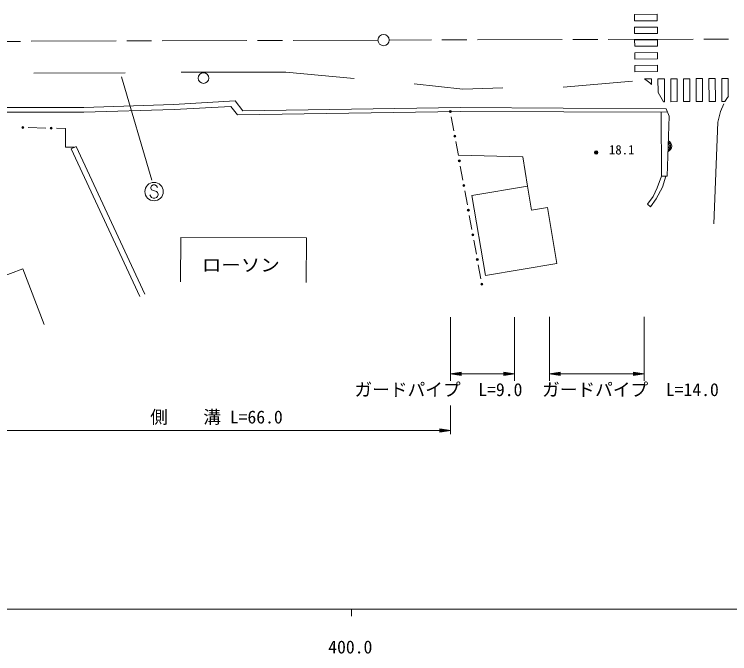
# Model space of a CAD drawing. Units: millimetres, scale not verified. Extents: x 40000 to 680000, y 20000 to 380000.
# Drawn here: x 420376 to 521445, y 198715 to 289046 of the extents above; entities that cross this region are included whole.
import ezdxf
from ezdxf.enums import TextEntityAlignment as Align

# ---------------------------------------------------------------- set-up
doc = ezdxf.new("R2010")
doc.units = ezdxf.units.MM
doc.header["$LTSCALE"] = 1000
doc.linetypes.add('CHAIN', pattern=[18.5, 12, -1.5, 3.5, -1.5])
for name, color, linetype, lineweight in [('M-BGD', 7, 'Continuous', 13), ('M-BMK', 2, 'CHAIN', 13), ('M-BMK-SRVR', 3, 'Continuous', 13), ('M-STR-HTXT', 7, 'Continuous', 13), ('M-STR-STRC', 7, 'Continuous', 13), ('M-STR-STRD', 7, 'Continuous', 13), ('M-TTL-BAND', 7, 'Continuous', 13)]:
    doc.layers.add(name, color=color, linetype=linetype, lineweight=lineweight)
doc.styles.add('ＭＳ ゴシック', font='')
doc.styles.get('ＭＳ ゴシック').set_extended_font_data('MS Gothic')

msp = doc.modelspace()

# ---------------------------------------------------------------- linework, layer by layer
at = {"layer": 'M-BGD'}
for p, q in [((507996, 289025), (511215, 289046)), ((507996, 289025), (508002, 288125)), ((508002, 288125), (511221, 288146)), ((511215, 289046), (511221, 288146)), ((508008, 287225), (511227, 287246)), ((508008, 287225), (508014, 286325)), ((511227, 287246), (511233, 286346)), ((508014, 286325), (511233, 286346)), ((508019, 285425), (511239, 285446)), ((508019, 285425), (508025, 284525)), ((511239, 285446), (511244, 284546)), ((508025, 284525), (511244, 284546)), ((508031, 283625), (511250, 283646)), ((508031, 283625), (508037, 282725)), ((511250, 283646), (511256, 282746)), ((508037, 282725), (511256, 282746)), ((508042, 281825), (511262, 281846)), ((508042, 281825), (508048, 280925)), ((511262, 281846), (511268, 280946)), ((508048, 280925), (511268, 280946)), ((518515, 279964), (519415, 279967)), ((518515, 279964), (518527, 276723)), ((519415, 279967), (519427, 276727)), ((520315, 279970), (521215, 279974)), ((520315, 279970), (520327, 276730)), ((521215, 279974), (521224, 277418)), ((509422, 279929), (510415, 279933)), ((510415, 279933), (510418, 279108)), ((511315, 279936), (512215, 279940)), ((511315, 279936), (511322, 277981)), ((512215, 279940), (512227, 276699)), ((513115, 279943), (514015, 279947)), ((513115, 279943), (513127, 276703)), ((514015, 279947), (514027, 276706)), ((514915, 279950), (515815, 279953)), ((514915, 279950), (514927, 276710)), ((515815, 279953), (515827, 276713)), ((516715, 279957), (517615, 279960)), ((516715, 279957), (516727, 276716)), ((517615, 279960), (517627, 276720)), ((512072, 276699), (512227, 276699)), ((513127, 276703), (514027, 276706)), ((514927, 276710), (515827, 276713)), ((516727, 276716), (517627, 276720)), ((518527, 276723), (519427, 276727)), ((520327, 276730), (520759, 276732)), ((483349, 275899), (512452, 275711)), ((512649, 275223), (483350, 275329)), ((482118, 274571), (482484, 272563)), ((422324, 273037), (424837, 272982)), ((426336, 272949), (427593, 272921)), ((427593, 272921), (427604, 270257)), ((482752, 271087), (483118, 269079)), ((427604, 270257), (428856, 270261)), ((428432, 270064), (429131, 270388)), ((428432, 270064), (438126, 249186)), ((429131, 270388), (438825, 249510)), ((483387, 267603), (483752, 265595)), ((484021, 264119), (484387, 262111)), ((485031, 263433), (486923, 252126)), ((484656, 260636), (485021, 258628)), ((443861, 251227), (443879, 257514)), ((485290, 257152), (485656, 255144)), ((402036, 245664), (421581, 253104)), ((421581, 253104), (424580, 245225)), ((485924, 253668), (486290, 251660))]:
    msp.add_line(p, q, dxfattribs=at)
for points in [[(509422, 279929), (510147, 279384), (510418, 279108)], [(511322, 277981), (511730, 277344), (512072, 276699)], [(521260, 277468), (521036, 277154), (520759, 276732)], [(415747, 275902), (430175, 275858), (442856, 276312), (451590, 276800), (452655, 275414), (483349, 275899)], [(415752, 275238), (430213, 275228), (442983, 275594), (450964, 276027), (451895, 274863), (483350, 275329)], [(511746, 275226), (511812, 266193), (512629, 266186)], [(512629, 266186), (512884, 274644), (512452, 275711)], [(483103, 269164), (492206, 268923), (492864, 264744)], [(511812, 266193), (511214, 264531), (510615, 263289), (509839, 262203), (510260, 261826), (511059, 262957), (511945, 264642), (512412, 266188)], [(485031, 263433), (492864, 264744), (493428, 261370), (495714, 261752), (497041, 253819), (486923, 252126)], [(443879, 257514), (461636, 257464), (461619, 251177)]]:
    msp.add_lwpolyline(points, dxfattribs=at)
for centre, radius in [((447113, 280036), 750), ((481984, 275309), 150), ((481984, 275309), 120), ((481984, 275309), 100), ((421574, 273054), 150), ((421574, 273054), 120), ((421574, 273054), 100), ((425587, 272965), 150), ((425587, 272965), 120), ((425587, 272965), 100), ((482618, 271825), 150), ((482618, 271825), 120), ((482618, 271825), 100), ((502581, 269518), 250), ((502581, 269518), 204), ((502581, 269518), 159), ((502581, 269518), 114), ((502581, 269518), 68.2), ((502581, 269518), 22.7), ((483252, 268341), 150), ((483252, 268341), 120), ((483252, 268341), 100), ((483887, 264857), 150), ((483887, 264857), 120), ((483887, 264857), 100), ((484521, 261374), 150), ((484521, 261374), 120), ((484521, 261374), 100), ((485156, 257890), 150), ((485156, 257890), 120), ((485156, 257890), 100), ((485790, 254406), 150), ((485790, 254406), 120), ((485790, 254406), 100), ((486424, 250922), 150), ((486424, 250922), 120), ((486424, 250922), 100)]:
    msp.add_circle(centre, radius, dxfattribs=at)
for radius, start, end in [(812, 290.89325, 65.65352), (650, 297.00904, 59.53774), (488, 308.14173, 48.40505), (325, 342.33102, 14.21576)]:
    msp.add_arc((512444, 270424), radius, start, end, dxfattribs=at)
at = {"layer": 'M-BMK'}
for p, q in [((471750, 285411), (373341, 285053)), ((571799, 285693), (473350, 285416))]:
    msp.add_line(p, q, dxfattribs=at)
at = {"layer": 'M-BMK-SRVR'}
msp.add_circle((472550, 285414), 800, dxfattribs=at)
at = {"layer": 'M-STR-HTXT'}
for p, q in [((482016, 246256), (482016, 237256)), ((491058, 246256), (491058, 237256)), ((496009, 246283), (496009, 237256)), ((509356, 246283), (509356, 237256)), ((482016, 244256), (482016, 237256)), ((482016, 238256), (483516, 238506)), ((482016, 238256), (483516, 238006)), ((482016, 238256), (483516, 238256)), ((483516, 238306), (482316, 238306)), ((483516, 238206), (482316, 238206)), ((482616, 238356), (483516, 238356)), ((482616, 238156), (483516, 238156)), ((483516, 238406), (482916, 238406)), ((483516, 238106), (482916, 238106)), ((483216, 238456), (483516, 238456)), ((483216, 238056), (483516, 238056)), ((483516, 238006), (483516, 238506)), ((483516, 238256), (489558, 238256)), ((491058, 238256), (489558, 238506)), ((489558, 238506), (489558, 238006)), ((489858, 238456), (489558, 238456)), ((489558, 238406), (490158, 238406)), ((490458, 238356), (489558, 238356)), ((489558, 238306), (490758, 238306)), ((491058, 238256), (489558, 238006)), ((491058, 238256), (489558, 238256)), ((489558, 238206), (490758, 238206)), ((490458, 238156), (489558, 238156)), ((489558, 238106), (490158, 238106)), ((489858, 238056), (489558, 238056)), ((496009, 238256), (497509, 238506)), ((496009, 238256), (497509, 238006)), ((496009, 238256), (497509, 238256)), ((497509, 238306), (496309, 238306)), ((497509, 238206), (496309, 238206)), ((496609, 238356), (497509, 238356)), ((496609, 238156), (497509, 238156)), ((497509, 238406), (496909, 238406)), ((497509, 238106), (496909, 238106)), ((497209, 238456), (497509, 238456)), ((497209, 238056), (497509, 238056)), ((497509, 238006), (497509, 238506)), ((497509, 238256), (507856, 238256)), ((509356, 238256), (507856, 238506)), ((507856, 238506), (507856, 238006)), ((508156, 238456), (507856, 238456)), ((507856, 238406), (508456, 238406)), ((508756, 238356), (507856, 238356)), ((507856, 238306), (509056, 238306)), ((509356, 238256), (507856, 238006)), ((509356, 238256), (507856, 238256)), ((507856, 238206), (509056, 238206)), ((508756, 238156), (507856, 238156)), ((507856, 238106), (508456, 238106)), ((508156, 238056), (507856, 238056)), ((482016, 229744), (482016, 233798)), ((482016, 230256), (480516, 230506)), ((480516, 230506), (480516, 230006)), ((480816, 230456), (480516, 230456)), ((417356, 230256), (480516, 230256)), ((480516, 230406), (481116, 230406)), ((481416, 230356), (480516, 230356)), ((480516, 230306), (481716, 230306)), ((482016, 230256), (480516, 230006)), ((482016, 230256), (480516, 230256)), ((480516, 230206), (481716, 230206)), ((481416, 230156), (480516, 230156)), ((480516, 230106), (481116, 230106)), ((480816, 230056), (480516, 230056))]:
    msp.add_line(p, q, dxfattribs=at)
at = {"layer": 'M-STR-STRC'}
for p, q in [((435539, 280219), (439789, 265617)), ((439762, 264822), (439644, 264586)), ((439998, 264940), (439762, 264822)), ((440235, 264940), (439998, 264940)), ((440471, 264822), (440235, 264940)), ((440589, 264586), (440471, 264822)), ((439644, 264586), (439644, 264468)), ((439644, 264468), (439762, 264231)), ((439762, 264231), (440471, 263995)), ((440471, 263995), (440589, 263877)), ((440589, 263877), (440708, 263640)), ((439644, 263286), (439526, 263522)), ((439762, 263168), (439644, 263286)), ((439998, 263050), (439762, 263168)), ((440235, 263050), (439998, 263050)), ((440471, 263168), (440235, 263050)), ((440589, 263286), (440471, 263168)), ((440708, 263522), (440589, 263286)), ((440708, 263640), (440708, 263522))]:
    msp.add_line(p, q, dxfattribs=at)
msp.add_circle((440117, 263995), 1300, dxfattribs=at)
at = {"layer": 'M-STR-STRD'}
for p, q in [((423130, 280722), (436033, 280755)), ((497919, 278776), (507729, 279591))]:
    msp.add_line(p, q, dxfattribs=at)
for points in [[(443947, 280871), (458746, 280871), (468389, 279957)], [(476869, 279225), (483720, 278477), (489406, 278643)], [(519210, 259447), (519759, 273813), (520158, 275318), (520624, 276382)]]:
    msp.add_lwpolyline(points, dxfattribs=at)
at = {"layer": 'M-TTL-BAND'}
for p, q in [((40000, 205000), (579000, 205000)), ((468000, 205000), (468000, 204000))]:
    msp.add_line(p, q, dxfattribs=at)

# ---------------------------------------------------------------- texts
at = {"layer": 'M-BGD', "style": 'ＭＳ ゴシック'}
msp.add_text('18.1', height=1320, dxfattribs=at).set_placement((504392, 268850), align=Align.BOTTOM_LEFT)
at = {"layer": 'M-BGD', "style": 'ＭＳ ゴシック', "width": 1.1}
msp.add_text('ローソン', height=1833, dxfattribs=at).set_placement((452378, 252163), align=Align.BOTTOM_CENTER)
at = {"layer": 'M-STR-HTXT', "style": 'ＭＳ ゴシック'}
for s, p in [('ガードパイプ  L=9.0', (480294, 234556)), ('ガードパイプ  L=14.0', (507419, 234556)), ('側\u3000\u3000溝 L=66.0', (448936, 230687))]:
    msp.add_text(s, height=1833, dxfattribs=at).set_placement(p, align=Align.BOTTOM_CENTER)
at = {"layer": 'M-TTL-BAND', "style": 'ＭＳ ゴシック'}
msp.add_text('400.0', height=1833, dxfattribs=at).set_placement((467844, 198195), align=Align.BOTTOM_CENTER)

doc.saveas('drawing.dxf')
